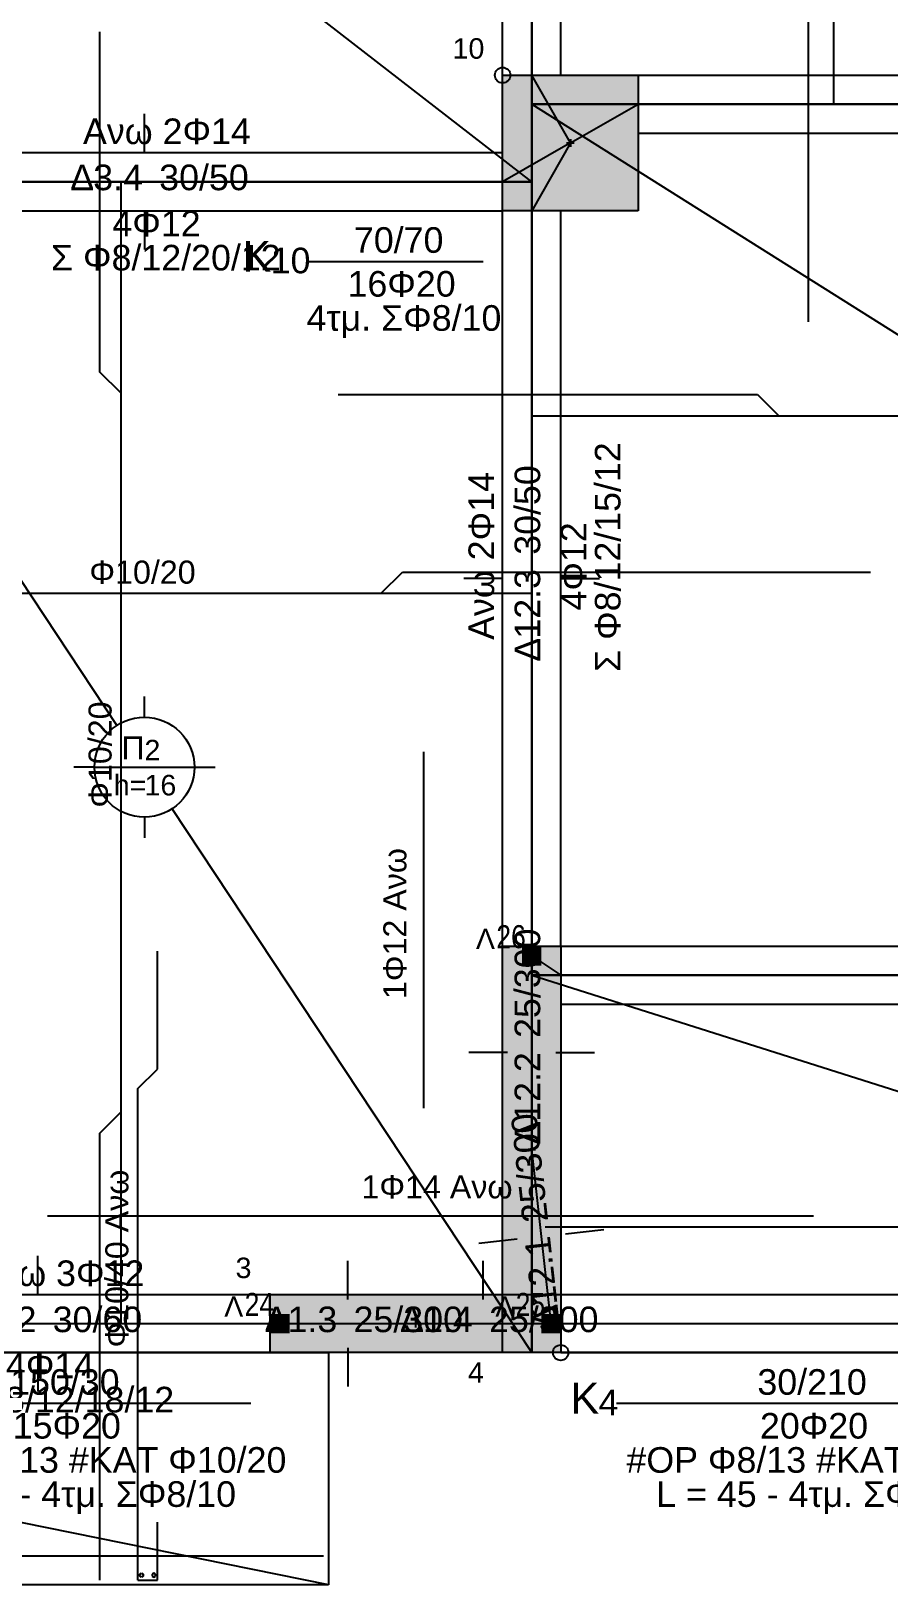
# Model space of a CAD drawing. Extents: x -2.6 to 18.4, y -20.9 to -3.3.
# Drawn here: x 5.96 to 10.4, y -20.9 to -12.87 of the extents above; entities that cross this region are included whole.
import ezdxf

# ---------------------------------------------------------------- set-up
doc = ezdxf.new("R2010")
doc.units = 0
for name, color, linetype in [('beam_name_beton_upperstruct', 3, 'CONTINUOUS'), ('beam_poly_beton_upperstruct', 4, 'CONTINUOUS'), ('beam_prefix_name_beton', 4, 'CONTINUOUS'), ('beam_static_upperstruct', 5, 'CONTINUOUS'), ('beambar_line', 6, 'CONTINUOUS'), ('beambar_name', 3, 'CONTINUOUS'), ('column_filling', 5, 'CONTINUOUS'), ('column_fixed_point', 1, 'CONTINUOUS'), ('column_name_beton', 3, 'CONTINUOUS'), ('column_poly', 1, 'CONTINUOUS'), ('column_prefix_name_beton', 4, 'CONTINUOUS'), ('freenode_name', 5, 'CONTINUOUS'), ('freenode_poly', 5, 'CONTINUOUS'), ('freenode_prefix_name', 3, 'CONTINUOUS'), ('slab_center', 4, 'CONTINUOUS'), ('slab_name', 3, 'CONTINUOUS'), ('slab_poly', 4, 'CONTINUOUS'), ('slab_prefix_name', 4, 'CONTINUOUS'), ('slabbar_line', 6, 'CONTINUOUS'), ('slabbar_name', 3, 'CONTINUOUS')]:
    doc.layers.add(name, color=color, linetype=linetype)
doc.styles.add('beam_name_beton_upperstruct', font='Arial.ttf')
doc.styles.add('beam_prefix_name_beton', font='Arial.ttf')
doc.styles.add('beambar_name', font='Arial.ttf')
doc.styles.add('column_name_beton', font='Arial.ttf')
doc.styles.add('column_prefix_name_beton', font='Arial.ttf')
doc.styles.add('freenode_name', font='Arial Narrow.ttf')
doc.styles.add('freenode_prefix_name', font='Arial.ttf')
doc.styles.add('slab_name', font='Arial.ttf')
doc.styles.add('slab_prefix_name', font='Arial.ttf')
doc.styles.add('slabbar_name', font='Arial.ttf')
pattern_1 = [(45, (0, 0), (-0.1683798, 0.1683798), []), (45, (0.16838, 0), (-0.1683798, 0.1683798), [0, 3.9950300833e-314])]

# ---------------------------------------------------------------- blocks, each defined once
blk = doc.blocks.new('SLAB2')
at = {"layer": 'slab_center'}
for p, q in [((1.6, -19.7), (4.297, -20.2485)), ((4.55, -20.0418), (4.55, -19.9349)), ((4.2918, -20.3), (4.8082, -20.3)), ((7.5, -20.9), (4.803, -20.3515))]:
    blk.add_line(p, q, dxfattribs=at)
blk.add_circle((4.55, -20.3), 0.2582, dxfattribs=at)
at = {"layer": 'slab_poly'}
for p, q in [((1.6, -20.9), (1.6, -19.7)), ((1.6, -19.7), (7.5, -19.7)), ((1.6, -20.9), (1.6, -19.7)), ((7.5, -19.7), (7.5, -20.9)), ((7.5, -19.7), (7.5, -20.9)), ((7.5, -20.9), (1.6, -20.9)), ((7.5, -20.9), (1.6, -20.9))]:
    blk.add_line(p, q, dxfattribs=at)
at = {"layer": 'slab_name', "char_height": 0.105833, "width": 0.423333, "attachment_point": 1, "style": 'slab_name'}
for s, insert in [('{\\f|b0|i0;11}', (4.55, -20.1589)), ('{\\f|b0|i0;h=}', (4.3912, -20.34)), ('{\\f|b0|i0;15}', (4.55, -20.34))]:
    blk.add_mtext(s, dxfattribs=dict(at, insert=insert))
at = {"layer": 'slab_prefix_name', "insert": (4.4309, -20.1412), "char_height": 0.119063, "width": 0.3175, "attachment_point": 1, "style": 'slab_prefix_name'}
blk.add_mtext('{\\f|b0|i0;Π}', dxfattribs=at)
blk = doc.blocks.new('SLAB6')
at = {"layer": 'slab_center'}
for p, q in [((8.55, -6.25), (11.9405, -9.5694)), ((12.125, -9.4918), (12.125, -9.3849)), ((11.8668, -9.75), (11.7599, -9.75)), ((11.8668, -9.75), (12.3832, -9.75)), ((12.3832, -9.75), (12.4901, -9.75)), ((15.7, -13.25), (12.3095, -9.9306)), ((12.125, -10.0082), (12.125, -10.1151))]:
    blk.add_line(p, q, dxfattribs=at)
blk.add_circle((12.125, -9.75), 0.2582, dxfattribs=at)
at = {"layer": 'slab_poly'}
for p, q in [((8.55, -6.25), (15.7, -6.25)), ((8.55, -13.25), (8.55, -6.25)), ((15.7, -6.25), (15.7, -13.25)), ((15.7, -13.25), (8.55, -13.25))]:
    blk.add_line(p, q, dxfattribs=at)
at = {"layer": 'slab_name', "char_height": 0.105833, "attachment_point": 1, "style": 'slab_name'}
for s, insert, width in [('{\\f|b0|i0;7}', (12.125, -9.6089), 0.211667), ('{\\f|b0|i0;h=}', (11.9663, -9.79), 0.423333), ('{\\f|b0|i0;18}', (12.125, -9.79), 0.423333)]:
    blk.add_mtext(s, dxfattribs=dict(at, insert=insert, width=width))
at = {"layer": 'slab_prefix_name', "insert": (12.0059, -9.5913), "char_height": 0.119062, "width": 0.3175, "attachment_point": 1, "style": 'slab_prefix_name'}
blk.add_mtext('{\\f|b0|i0;Π}', dxfattribs=at)
blk = doc.blocks.new('SLAB7')
at = {"layer": 'slab_center'}
for p, q in [((4.55, -10.55), (6.3459, -11.9418)), ((6.55, -11.8418), (6.55, -11.7349)), ((6.2918, -12.1), (6.1849, -12.1)), ((6.2918, -12.1), (6.8082, -12.1)), ((6.8082, -12.1), (6.9151, -12.1)), ((8.55, -13.65), (6.7541, -12.2582)), ((6.55, -12.3582), (6.55, -12.4651))]:
    blk.add_line(p, q, dxfattribs=at)
blk.add_circle((6.55, -12.1), 0.2582, dxfattribs=at)
at = {"layer": 'slab_poly'}
for p, q in [((4.55, -10.55), (8.55, -10.55)), ((4.55, -13.65), (4.55, -10.55)), ((8.55, -10.55), (8.55, -13.65)), ((8.55, -13.65), (4.55, -13.65))]:
    blk.add_line(p, q, dxfattribs=at)
at = {"layer": 'slab_name', "char_height": 0.105833, "attachment_point": 1, "style": 'slab_name'}
for s, insert, width in [('{\\f|b0|i0;6}', (6.55, -11.9589), 0.211667), ('{\\f|b0|i0;h=}', (6.3913, -12.14), 0.423333), ('{\\f|b0|i0;16}', (6.55, -12.14), 0.423333)]:
    blk.add_mtext(s, dxfattribs=dict(at, insert=insert, width=width))
at = {"layer": 'slab_prefix_name', "insert": (6.4309, -11.9413), "char_height": 0.119062, "width": 0.3175, "attachment_point": 1, "style": 'slab_prefix_name'}
blk.add_mtext('{\\f|b0|i0;Π}', dxfattribs=at)
blk = doc.blocks.new('SLAB9')
at = {"layer": 'slab_center'}
for p, q in [((8.55, -13.25), (11.9065, -15.3625)), ((12.125, -15.2418), (12.125, -15.1349)), ((11.8668, -15.5), (11.7599, -15.5)), ((11.8668, -15.5), (12.3832, -15.5)), ((12.3832, -15.5), (12.4901, -15.5)), ((15.7, -17.75), (12.3435, -15.6375)), ((12.125, -15.7582), (12.125, -15.8651))]:
    blk.add_line(p, q, dxfattribs=at)
blk.add_circle((12.125, -15.5), 0.2582, dxfattribs=at)
at = {"layer": 'slab_poly'}
for p, q in [((8.55, -13.25), (15.7, -13.25)), ((8.55, -17.75), (8.55, -13.25)), ((15.7, -13.25), (15.7, -17.75)), ((15.7, -17.75), (8.55, -17.75))]:
    blk.add_line(p, q, dxfattribs=at)
at = {"layer": 'slab_name', "char_height": 0.105833, "attachment_point": 1, "style": 'slab_name'}
for s, insert, width in [('{\\f|b0|i0;4}', (12.125, -15.3589), 0.211667), ('{\\f|b0|i0;h=}', (11.9663, -15.54), 0.423333), ('{\\f|b0|i0;16}', (12.125, -15.54), 0.423333)]:
    blk.add_mtext(s, dxfattribs=dict(at, insert=insert, width=width))
at = {"layer": 'slab_prefix_name', "insert": (12.0059, -15.3413), "char_height": 0.119062, "width": 0.3175, "attachment_point": 1, "style": 'slab_prefix_name'}
blk.add_mtext('{\\f|b0|i0;Π}', dxfattribs=at)
blk = doc.blocks.new('SLAB10')
at = {"layer": 'slab_center'}
for p, q in [((8.55, -17.75), (11.3789, -18.647)), ((11.625, -18.4668), (11.625, -18.3599)), ((11.3668, -18.725), (11.2599, -18.725)), ((11.3668, -18.725), (11.8832, -18.725)), ((11.8832, -18.725), (11.9901, -18.725)), ((14.7, -19.7), (11.8711, -18.803)), ((11.625, -18.9832), (11.625, -19.0901))]:
    blk.add_line(p, q, dxfattribs=at)
blk.add_circle((11.625, -18.725), 0.2582, dxfattribs=at)
at = {"layer": 'slab_poly'}
for p, q in [((8.55, -17.75), (14.7, -17.75)), ((8.55, -19.7), (8.55, -17.75)), ((14.7, -17.75), (14.7, -19.7)), ((14.7, -19.7), (8.55, -19.7))]:
    blk.add_line(p, q, dxfattribs=at)
at = {"layer": 'slab_name', "char_height": 0.105833, "attachment_point": 1, "style": 'slab_name'}
for s, insert, width in [('{\\f|b0|i0;3}', (11.625, -18.5839), 0.211667), ('{\\f|b0|i0;h=}', (11.4663, -18.765), 0.423333), ('{\\f|b0|i0;15}', (11.625, -18.765), 0.423333)]:
    blk.add_mtext(s, dxfattribs=dict(at, insert=insert, width=width))
at = {"layer": 'slab_prefix_name', "insert": (11.5059, -18.5663), "char_height": 0.119063, "width": 0.3175, "attachment_point": 1, "style": 'slab_prefix_name'}
blk.add_mtext('{\\f|b0|i0;Π}', dxfattribs=at)
blk = doc.blocks.new('SLAB11')
at = {"layer": 'slab_center'}
for p, q in [((4.55, -13.65), (6.4076, -16.4596)), ((6.55, -16.4168), (6.55, -16.3099)), ((6.2918, -16.675), (6.1849, -16.675)), ((6.2918, -16.675), (6.8082, -16.675)), ((6.8082, -16.675), (6.9151, -16.675)), ((6.55, -16.9332), (6.55, -17.0401)), ((8.55, -19.7), (6.6924, -16.8904))]:
    blk.add_line(p, q, dxfattribs=at)
blk.add_circle((6.55, -16.675), 0.2582, dxfattribs=at)
at = {"layer": 'slab_poly'}
for p, q in [((4.55, -13.65), (8.55, -13.65)), ((4.55, -19.7), (4.55, -13.65)), ((8.55, -13.65), (8.55, -19.7)), ((8.55, -19.7), (4.55, -19.7))]:
    blk.add_line(p, q, dxfattribs=at)
at = {"layer": 'slab_name', "char_height": 0.105833, "attachment_point": 1, "style": 'slab_name'}
for s, insert, width in [('{\\f|b0|i0;2}', (6.55, -16.5339), 0.211667), ('{\\f|b0|i0;h=}', (6.3913, -16.715), 0.423333), ('{\\f|b0|i0;16}', (6.55, -16.715), 0.423333)]:
    blk.add_mtext(s, dxfattribs=dict(at, insert=insert, width=width))
at = {"layer": 'slab_prefix_name', "insert": (6.4309, -16.5162), "char_height": 0.119063, "width": 0.3175, "attachment_point": 1, "style": 'slab_prefix_name'}
blk.add_mtext('{\\f|b0|i0;Π}', dxfattribs=at)
blk = doc.blocks.new('COLUMN12')
at = {"layer": 'column_filling'}
h = blk.add_hatch(dxfattribs=at)
h.set_pattern_fill('SACNCR', color=256, scale=0.1, style=0)
h.set_pattern_definition(pattern_1)
h.paths.add_polyline_path([(8.4, -13.1), (9.1, -13.1), (9.1, -13.8), (8.4, -13.8)])
at = {"layer": 'column_fixed_point'}
blk.add_circle((8.4, -13.1), 0.04, dxfattribs=at)
at = {"layer": 'column_poly'}
for p, q in [((8.4, -13.1), (9.1, -13.1)), ((8.4, -13.8), (8.4, -13.1)), ((9.1, -13.1), (9.1, -13.8)), ((8.73, -13.45), (8.77, -13.45)), ((8.75, -13.43), (8.75, -13.47)), ((9.1, -13.8), (8.4, -13.8))]:
    blk.add_line(p, q, dxfattribs=at)
at = {"layer": 'column_name_beton', "insert": (8.1413, -12.9089), "char_height": 0.105833, "width": 0.423333, "attachment_point": 1, "style": 'column_name_beton'}
blk.add_mtext('{\\f|b0|i0;10}', dxfattribs=at)
blk = doc.blocks.new('COLUMN_TEXT12')
at = {"layer": 'column_name_beton'}
blk.add_line((7.3872, -14.0617), (8.3, -14.0617), dxfattribs=at)
at = {"layer": 'column_name_beton', "char_height": 0.132292, "attachment_point": 1, "style": 'column_name_beton'}
for s, insert, width in [('{\\f|b0|i0;70/70}', (7.6319, -13.8853), 1.12889), ('{\\f|b0|i0;10}', (7.202, -13.9911), 0.493889), ('{\\f|b0|i0;16Φ20}', (7.5989, -14.1117), 1.30528), ('{\\f|b0|i0;4τμ. ΣΦ8/10}', (7.3872, -14.2881), 2.43417)]:
    blk.add_mtext(s, dxfattribs=dict(at, insert=insert, width=width))
at = {"layer": 'column_prefix_name_beton', "insert": (7.0565, -13.9558), "char_height": 0.15875, "width": 0.388056, "attachment_point": 1, "style": 'column_prefix_name_beton'}
blk.add_mtext('{\\f|b0|i0;K}', dxfattribs=at)
blk = doc.blocks.new('COLUMN18')
at = {"layer": 'column_filling'}
h = blk.add_hatch(dxfattribs=at)
h.set_pattern_fill('SACNCR', color=256, scale=0.1, style=0)
h.set_pattern_definition(pattern_1)
h.paths.add_polyline_path([(8.4, -17.6), (8.7, -17.6), (8.7, -19.7), (8.4, -19.7)])
at = {"layer": 'column_fixed_point'}
blk.add_circle((8.7, -19.7), 0.04, dxfattribs=at)
at = {"layer": 'column_poly'}
for p, q in [((8.4, -17.6), (8.7, -17.6)), ((8.4, -19.7), (8.4, -17.6)), ((8.7, -17.6), (8.7, -19.7)), ((8.53, -18.65), (8.57, -18.65)), ((8.55, -18.63), (8.55, -18.67)), ((8.7, -19.7), (8.4, -19.7))]:
    blk.add_line(p, q, dxfattribs=at)
at = {"layer": 'column_name_beton', "insert": (8.220625, -19.75), "char_height": 0.105833, "width": 0.211667, "attachment_point": 1, "style": 'column_name_beton'}
blk.add_mtext('{\\f|b0|i0;4}', dxfattribs=at)
blk = doc.blocks.new('COLUMN_TEXT18')
at = {"layer": 'column_name_beton'}
blk.add_line((8.9881, -19.9617), (10.9593, -19.9617), dxfattribs=at)
at = {"layer": 'column_name_beton', "char_height": 0.132292, "attachment_point": 1, "style": 'column_name_beton'}
for s, insert, width in [('{\\f|b0|i0;30/210}', (9.7157, -19.7853), 1.37583), ('{\\f|b0|i0;4}', (8.8955, -19.8911), 0.246944), ('{\\f|b0|i0;20Φ20}', (9.729, -20.0117), 1.30528), ('{\\f|b0|i0; #ΟΡ Φ8/13 #ΚΑΤ Φ10/20}', (8.9881, -20.1881), 5.25639), ('{\\f|b0|i0;L = 45 - 4τμ. ΣΦ8/10}', (9.1932, -20.3644), 4.16278)]:
    blk.add_mtext(s, dxfattribs=dict(at, insert=insert, width=width))
at = {"layer": 'column_prefix_name_beton', "insert": (8.75, -19.8558), "char_height": 0.15875, "width": 0.388056, "attachment_point": 1, "style": 'column_prefix_name_beton'}
blk.add_mtext('{\\f|b0|i0;K}', dxfattribs=at)
blk = doc.blocks.new('COLUMN19')
at = {"layer": 'column_filling'}
h = blk.add_hatch(dxfattribs=at)
h.set_pattern_fill('SACNCR', color=256, scale=0.1, style=0)
h.set_pattern_definition(pattern_1)
h.paths.add_polyline_path([(7.2, -19.4), (8.7, -19.4), (8.7, -19.7), (7.2, -19.7)])
at = {"layer": 'column_fixed_point'}
blk.add_circle((8.7, -19.7), 0.04, dxfattribs=at)
at = {"layer": 'column_poly'}
for p, q in [((7.2, -19.4), (8.7, -19.4)), ((7.2, -19.7), (7.2, -19.4)), ((8.7, -19.4), (8.7, -19.7)), ((7.93, -19.55), (7.97, -19.55)), ((7.95, -19.53), (7.95, -19.57)), ((8.7, -19.7), (7.2, -19.7))]:
    blk.add_line(p, q, dxfattribs=at)
at = {"layer": 'column_name_beton', "insert": (7.0206, -19.2089), "char_height": 0.105833, "width": 0.211667, "attachment_point": 1, "style": 'column_name_beton'}
blk.add_mtext('{\\f|b0|i0;3}', dxfattribs=at)
blk = doc.blocks.new('COLUMN_TEXT19')
at = {"layer": 'column_name_beton'}
blk.add_line((5.1289, -19.9617), (7.1, -19.9617), dxfattribs=at)
at = {"layer": 'column_name_beton', "char_height": 0.132292, "attachment_point": 1, "style": 'column_name_beton'}
for s, insert, width in [('{\\f|b0|i0;150/30}', (5.8565, -19.7853), 1.37583), ('{\\f|b0|i0;3}', (5.0362, -19.8911), 0.246944), ('{\\f|b0|i0;15Φ20}', (5.8697, -20.0117), 1.30528), ('{\\f|b0|i0; #ΟΡ Φ8/13 #ΚΑΤ Φ10/20}', (5.1289, -20.1881), 5.25639), ('{\\f|b0|i0;L = 45 - 4τμ. ΣΦ8/10}', (5.3339, -20.3644), 4.16278)]:
    blk.add_mtext(s, dxfattribs=dict(at, insert=insert, width=width))
at = {"layer": 'column_prefix_name_beton', "insert": (4.8907, -19.8558), "char_height": 0.15875, "width": 0.388056, "attachment_point": 1, "style": 'column_prefix_name_beton'}
blk.add_mtext('{\\f|b0|i0;K}', dxfattribs=at)
blk = doc.blocks.new('BEAM16')
at = {"layer": 'beam_poly_beton_upperstruct'}
for p, q in [((8.4, -13.1), (8.4, -10.7)), ((8.7, -13.1), (8.7, -10.7)), ((8.4, -11.9), (8.2, -11.9)), ((8.7, -11.9), (8.9, -11.9))]:
    blk.add_line(p, q, dxfattribs=at)
at = {"layer": 'beam_static_upperstruct'}
for p, q in [((8.55, -10.4), (8.55, -10.7)), ((8.55, -13.1), (8.55, -10.7)), ((8.75, -13.45), (8.55, -13.1))]:
    blk.add_line(p, q, dxfattribs=at)
blk = doc.blocks.new('BEAM17')
at = {"layer": 'beam_poly_beton_upperstruct'}
for p, q in [((8.4, -17.6), (8.4, -13.8)), ((8.7, -17.6), (8.7, -13.8)), ((8.4, -15.7), (8.2, -15.7)), ((8.7, -15.7), (8.9, -15.7))]:
    blk.add_line(p, q, dxfattribs=at)
at = {"layer": 'beam_static_upperstruct'}
for p, q in [((8.75, -13.45), (8.55, -13.8)), ((8.55, -17.6), (8.55, -13.8)), ((8.55, -17.65), (8.55, -17.6))]:
    blk.add_line(p, q, dxfattribs=at)
blk = doc.blocks.new('BEAM_TEXT17')
at = {"layer": 'beam_name_beton_upperstruct', "char_height": 0.132292, "attachment_point": 1, "rotation": 90, "style": 'beam_name_beton_upperstruct'}
for s, insert, width in [('{\\f|b0|i0;Σ Φ8/12/15/12}', (8.8764, -16.1829), 2.89278), ('{\\f|b0|i0;Ανω 2Φ14}', (8.2236, -16.0175), 2.01083), ('{\\f|b0|i0;  30/50}', (8.4618, -15.6802), 1.41111), ('{\\f|b0|i0;4Φ12 }', (8.7, -15.8654), 1.19944), ('{\\f|b0|i0;12.3}', (8.4618, -16.0109), 0.881944)]:
    blk.add_mtext(s, dxfattribs=dict(at, insert=insert, width=width))
at = {"layer": 'beam_prefix_name_beton', "insert": (8.4618, -16.1299), "char_height": 0.132292, "width": 0.3175, "attachment_point": 1, "rotation": 90, "style": 'beam_prefix_name_beton'}
blk.add_mtext('{\\f|b0|i0;Δ}', dxfattribs=at)
blk = doc.blocks.new('BEAM18')
at = {"layer": 'beam_poly_beton_upperstruct'}
for p, q in [((8.425, -18.15), (8.225, -18.15)), ((8.675, -18.15), (8.875, -18.15))]:
    blk.add_line(p, q, dxfattribs=at)
at = {"layer": 'beam_static_upperstruct'}
blk.add_line((8.55, -18.65), (8.55, -17.65), dxfattribs=at)
blk = doc.blocks.new('BEAM_TEXT18')
at = {"layer": 'beam_name_beton_upperstruct', "char_height": 0.132292, "attachment_point": 1, "rotation": 90, "style": 'beam_name_beton_upperstruct'}
for s, insert, width in [('{\\f|b0|i0;  25/300}', (8.4618, -18.1765), 1.65806), ('{\\f|b0|i0;12.2}', (8.4618, -18.5072), 0.881944)]:
    blk.add_mtext(s, dxfattribs=dict(at, insert=insert, width=width))
at = {"layer": 'beam_prefix_name_beton', "insert": (8.4618, -18.6262), "char_height": 0.132292, "width": 0.3175, "attachment_point": 1, "rotation": 90, "style": 'beam_prefix_name_beton'}
blk.add_mtext('{\\f|b0|i0;Δ}', dxfattribs=at)
blk = doc.blocks.new('BEAM19')
at = {"layer": 'beam_poly_beton_upperstruct'}
for p, q in [((8.7242, -19.0862), (8.923, -19.0641)), ((8.4758, -19.1138), (8.277, -19.1359))]:
    blk.add_line(p, q, dxfattribs=at)
at = {"layer": 'beam_static_upperstruct'}
blk.add_line((8.65, -19.55), (8.55, -18.65), dxfattribs=at)
blk = doc.blocks.new('BEAM_TEXT19')
at = {"layer": 'beam_name_beton_upperstruct', "char_height": 0.132292, "attachment_point": 1, "rotation": 96.34, "style": 'beam_name_beton_upperstruct'}
for s, insert, width in [('{\\f|b0|i0;  25/300}', (8.5153, -19.136), 1.65806), ('{\\f|b0|i0;12.1}', (8.5518, -19.4647), 0.881944)]:
    blk.add_mtext(s, dxfattribs=dict(at, insert=insert, width=width))
at = {"layer": 'beam_prefix_name_beton', "insert": (8.5649, -19.5831), "char_height": 0.132292, "width": 0.3175, "attachment_point": 1, "rotation": 96.34, "style": 'beam_prefix_name_beton'}
blk.add_mtext('{\\f|b0|i0;Δ}', dxfattribs=at)
blk = doc.blocks.new('BEAM44')
at = {"layer": 'beam_poly_beton_upperstruct'}
for p, q in [((12.15, -13.1), (12.15, -12.9)), ((9.1, -13.1), (15.2, -13.1)), ((9.1, -13.4), (15.2, -13.4)), ((12.15, -13.4), (12.15, -13.6))]:
    blk.add_line(p, q, dxfattribs=at)
at = {"layer": 'beam_static_upperstruct'}
for p, q in [((15.525, -13.025), (15.2, -13.25)), ((8.75, -13.45), (9.1, -13.25)), ((9.1, -13.25), (15.2, -13.25))]:
    blk.add_line(p, q, dxfattribs=at)
blk = doc.blocks.new('BEAM45')
at = {"layer": 'beam_poly_beton_upperstruct'}
for p, q in [((6.55, -13.5), (6.55, -13.3)), ((4.7, -13.5), (8.4, -13.5)), ((4.7, -13.8), (8.4, -13.8)), ((6.55, -13.8), (6.55, -14))]:
    blk.add_line(p, q, dxfattribs=at)
at = {"layer": 'beam_static_upperstruct'}
for p, q in [((8.75, -13.45), (8.4, -13.65)), ((4.55, -13.8), (4.7, -13.65)), ((4.7, -13.65), (8.4, -13.65))]:
    blk.add_line(p, q, dxfattribs=at)
blk = doc.blocks.new('BEAM_TEXT45')
at = {"layer": 'beam_name_beton_upperstruct', "char_height": 0.132292, "attachment_point": 1, "style": 'beam_name_beton_upperstruct'}
for s, insert, width in [('{\\f|b0|i0;Ανω 2Φ14}', (6.2325, -13.3236), 2.01083), ('{\\f|b0|i0;3.4}', (6.2854, -13.5618), 0.635), ('{\\f|b0|i0;  30/50}', (6.5235, -13.5618), 1.41111), ('{\\f|b0|i0;4Φ12 }', (6.3846, -13.8), 1.19944), ('{\\f|b0|i0;Σ Φ8/12/20/12}', (6.0671, -13.9764), 2.89278)]:
    blk.add_mtext(s, dxfattribs=dict(at, insert=insert, width=width))
at = {"layer": 'beam_prefix_name_beton', "insert": (6.1664, -13.5618), "char_height": 0.132292, "width": 0.3175, "attachment_point": 1, "style": 'beam_prefix_name_beton'}
blk.add_mtext('{\\f|b0|i0;Δ}', dxfattribs=at)
blk = doc.blocks.new('BEAM51')
at = {"layer": 'beam_poly_beton_upperstruct'}
for p, q in [((11.45, -17.6), (11.45, -17.4)), ((8.7, -17.6), (14.2, -17.6)), ((8.7, -17.9), (14.2, -17.9)), ((11.45, -17.9), (11.45, -18.1))]:
    blk.add_line(p, q, dxfattribs=at)
at = {"layer": 'beam_static_upperstruct'}
for p, q in [((8.55, -17.65), (8.7, -17.75)), ((8.7, -17.75), (14.2, -17.75)), ((14.25, -17.75), (14.2, -17.75))]:
    blk.add_line(p, q, dxfattribs=at)
blk = doc.blocks.new('BEAM52')
at = {"layer": 'beam_poly_beton_upperstruct'}
for p, q in [((10.95, -19.4), (10.95, -19.2)), ((8.7, -19.4), (13.2, -19.4)), ((8.7, -19.7), (13.2, -19.7))]:
    blk.add_line(p, q, dxfattribs=at)
at = {"layer": 'beam_static_upperstruct'}
for p, q in [((8.65, -19.55), (8.7, -19.55)), ((8.7, -19.55), (13.2, -19.55)), ((13.25, -19.55), (13.2, -19.55))]:
    blk.add_line(p, q, dxfattribs=at)
blk = doc.blocks.new('BEAM53')
at = {"layer": 'beam_poly_beton_upperstruct'}
blk.add_line((8.3, -19.425), (8.3, -19.225), dxfattribs=at)
at = {"layer": 'beam_static_upperstruct'}
blk.add_line((7.95, -19.55), (8.65, -19.55), dxfattribs=at)
blk = doc.blocks.new('BEAM_TEXT53')
at = {"layer": 'beam_name_beton_upperstruct', "char_height": 0.132292, "attachment_point": 1, "style": 'beam_name_beton_upperstruct'}
for s, insert, width in [('{\\f|b0|i0;1.4}', (7.9891, -19.4618), 0.635), ('{\\f|b0|i0;  25/300}', (8.2272, -19.4618), 1.65806)]:
    blk.add_mtext(s, dxfattribs=dict(at, insert=insert, width=width))
at = {"layer": 'beam_prefix_name_beton', "insert": (7.8701, -19.4618), "char_height": 0.132292, "width": 0.3175, "attachment_point": 1, "style": 'beam_prefix_name_beton'}
blk.add_mtext('{\\f|b0|i0;Δ}', dxfattribs=at)
blk = doc.blocks.new('BEAM54')
at = {"layer": 'beam_poly_beton_upperstruct'}
for p, q in [((7.6, -19.425), (7.6, -19.225)), ((7.6, -19.675), (7.6, -19.875))]:
    blk.add_line(p, q, dxfattribs=at)
at = {"layer": 'beam_static_upperstruct'}
blk.add_line((7.25, -19.55), (7.95, -19.55), dxfattribs=at)
blk = doc.blocks.new('BEAM_TEXT54')
at = {"layer": 'beam_name_beton_upperstruct', "char_height": 0.132292, "attachment_point": 1, "style": 'beam_name_beton_upperstruct'}
for s, insert, width in [('{\\f|b0|i0;1.3}', (7.2891, -19.4618), 0.635), ('{\\f|b0|i0;  25/300}', (7.5272, -19.4618), 1.65806)]:
    blk.add_mtext(s, dxfattribs=dict(at, insert=insert, width=width))
at = {"layer": 'beam_prefix_name_beton', "insert": (7.1701, -19.4618), "char_height": 0.132292, "width": 0.3175, "attachment_point": 1, "style": 'beam_prefix_name_beton'}
blk.add_mtext('{\\f|b0|i0;Δ}', dxfattribs=at)
blk = doc.blocks.new('BEAM55')
at = {"layer": 'beam_poly_beton_upperstruct'}
for p, q in [((6, -19.4), (6, -19.2)), ((4.8, -19.4), (7.2, -19.4)), ((4.8, -19.7), (7.2, -19.7)), ((6, -19.7), (6, -19.9))]:
    blk.add_line(p, q, dxfattribs=at)
at = {"layer": 'beam_static_upperstruct'}
for p, q in [((4.55, -19.55), (4.8, -19.55)), ((4.8, -19.55), (7.2, -19.55)), ((7.25, -19.55), (7.2, -19.55))]:
    blk.add_line(p, q, dxfattribs=at)
blk = doc.blocks.new('BEAM_TEXT55')
at = {"layer": 'beam_name_beton_upperstruct', "char_height": 0.132292, "attachment_point": 1, "style": 'beam_name_beton_upperstruct'}
for s, insert, width in [('{\\f|b0|i0;Ανω 3Φ12}', (5.6825, -19.2236), 2.01083), ('{\\f|b0|i0;1.2}', (5.7354, -19.4618), 0.635), ('{\\f|b0|i0;  30/60}', (5.9735, -19.4618), 1.41111), ('{\\f|b0|i0;4Φ14 }', (5.8346, -19.7), 1.19944), ('{\\f|b0|i0;Σ Φ8/12/18/12}', (5.5171, -19.8764), 2.89278)]:
    blk.add_mtext(s, dxfattribs=dict(at, insert=insert, width=width))
at = {"layer": 'beam_prefix_name_beton', "insert": (5.6164, -19.4618), "char_height": 0.132292, "width": 0.3175, "attachment_point": 1, "style": 'beam_prefix_name_beton'}
blk.add_mtext('{\\f|b0|i0;Δ}', dxfattribs=at)
blk = doc.blocks.new('FREENODE22')
at = {"layer": 'freenode_poly'}
blk.add_hatch(color=256, dxfattribs=at).paths.add_polyline_path([(8.5, -17.6), (8.6, -17.6), (8.6, -17.7), (8.5, -17.7)])
for p, q in [((8.53, -17.65), (8.57, -17.65)), ((8.55, -17.63), (8.55, -17.67))]:
    blk.add_line(p, q, dxfattribs=at)
at = {"layer": 'freenode_name', "insert": (8.3677, -17.4913), "char_height": 0.119063, "width": 0.352778, "attachment_point": 1, "style": 'freenode_name'}
blk.add_mtext('{\\f|b0|i1;26}', dxfattribs=at)
at = {"layer": 'freenode_prefix_name', "insert": (8.2619, -17.5089), "char_height": 0.105833, "width": 0.282222, "attachment_point": 1, "style": 'freenode_prefix_name'}
blk.add_mtext('{\\f|b0|i0;Λ}', dxfattribs=at)
blk = doc.blocks.new('FREENODE23')
at = {"layer": 'freenode_poly'}
blk.add_hatch(color=256, dxfattribs=at).paths.add_polyline_path([(8.6, -19.5), (8.7, -19.5), (8.7, -19.6), (8.6, -19.6)])
for p, q in [((8.63, -19.55), (8.67, -19.55)), ((8.65, -19.53), (8.65, -19.57))]:
    blk.add_line(p, q, dxfattribs=at)
at = {"layer": 'freenode_name', "insert": (8.4677, -19.3912), "char_height": 0.119063, "width": 0.352778, "attachment_point": 1, "style": 'freenode_name'}
blk.add_mtext('{\\f|b0|i1;25}', dxfattribs=at)
at = {"layer": 'freenode_prefix_name', "insert": (8.3619, -19.4089), "char_height": 0.105833, "width": 0.282222, "attachment_point": 1, "style": 'freenode_prefix_name'}
blk.add_mtext('{\\f|b0|i0;Λ}', dxfattribs=at)
blk = doc.blocks.new('FREENODE24')
at = {"layer": 'freenode_poly'}
blk.add_hatch(color=256, dxfattribs=at).paths.add_polyline_path([(7.2, -19.5), (7.3, -19.5), (7.3, -19.6), (7.2, -19.6)])
for p, q in [((7.23, -19.55), (7.27, -19.55)), ((7.25, -19.53), (7.25, -19.57))]:
    blk.add_line(p, q, dxfattribs=at)
at = {"layer": 'freenode_name', "insert": (7.0677, -19.3912), "char_height": 0.119063, "width": 0.352778, "attachment_point": 1, "style": 'freenode_name'}
blk.add_mtext('{\\f|b0|i1;24}', dxfattribs=at)
at = {"layer": 'freenode_prefix_name', "insert": (6.9619, -19.4089), "char_height": 0.105833, "width": 0.282222, "attachment_point": 1, "style": 'freenode_prefix_name'}
blk.add_mtext('{\\f|b0|i0;Λ}', dxfattribs=at)
blk = doc.blocks.new('SLABBAR7')
at = {"layer": 'slabbar_line'}
for p, q in [((6.6167, -18.235), (6.6167, -17.625)), ((6.5167, -18.335), (6.6167, -18.235)), ((6.5167, -19.55), (6.5167, -18.335)), ((6.5167, -20.855), (6.5167, -19.55)), ((6.6167, -20.855), (6.6167, -20.575)), ((6.5167, -20.875), (6.5167, -20.855)), ((6.5267, -20.845), (6.5353, -20.84)), ((6.5267, -20.855), (6.5267, -20.845)), ((6.5353, -20.86), (6.5267, -20.855)), ((6.5353, -20.84), (6.544, -20.845)), ((6.544, -20.855), (6.5353, -20.86)), ((6.544, -20.845), (6.544, -20.855)), ((6.598, -20.84), (6.5893, -20.845)), ((6.5893, -20.845), (6.5893, -20.855)), ((6.5893, -20.855), (6.598, -20.86)), ((6.6067, -20.845), (6.598, -20.84)), ((6.598, -20.86), (6.6067, -20.855)), ((6.6067, -20.855), (6.6067, -20.845)), ((6.6167, -20.875), (6.6167, -20.855)), ((6.5167, -20.875), (6.6167, -20.875))]:
    blk.add_line(p, q, dxfattribs=at)
at = {"layer": 'slabbar_name', "insert": (6.3479, -19.6733), "char_height": 0.119063, "width": 2.25778, "attachment_point": 1, "rotation": 90, "style": 'slabbar_name'}
blk.add_mtext('{\\f|b0|i0;Φ10/40 Ανω}', dxfattribs=at)
blk = doc.blocks.new('SLABBAR9')
at = {"layer": 'slabbar_line'}
blk.add_line((1.625, -20.75), (7.475, -20.75), dxfattribs=at)
at = {"layer": 'slabbar_name', "insert": (4.173, -20.5813), "char_height": 0.119063, "width": 2.01083, "attachment_point": 1, "style": 'slabbar_name'}
blk.add_mtext('{\\f|b0|i0;Φ8/25 Ανω}', dxfattribs=at)
blk = doc.blocks.new('SLABBAR17')
at = {"layer": 'slabbar_line'}
for p, q in [((10.11, -13.25), (10.11, -11.9531)), ((9.98, -13.25), (9.98, -12.0831)), ((9.98, -14.375), (9.98, -13.25))]:
    blk.add_line(p, q, dxfattribs=at)
blk = doc.blocks.new('SLABBAR24')
at = {"layer": 'slabbar_line'}
for p, q in [((7.55, -14.75), (8.55, -14.75)), ((8.55, -14.75), (9.7169, -14.75)), ((9.7169, -14.75), (9.8269, -14.86)), ((14.2731, -14.86), (14.3831, -14.75)), ((14.3831, -14.75), (15.55, -14.75)), ((15.55, -14.75), (15.55, -14.75)), ((8.55, -14.86), (9.8269, -14.86)), ((9.8269, -14.86), (14.2731, -14.86)), ((14.2731, -14.86), (15.55, -14.86))]:
    blk.add_line(p, q, dxfattribs=at)
at = {"layer": 'slabbar_name', "insert": (11.7656, -14.6913), "char_height": 0.119062, "width": 1.51694, "attachment_point": 1, "style": 'slabbar_name'}
blk.add_mtext('{\\f|b0|i0;Φ10/20 }', dxfattribs=at)
blk = doc.blocks.new('SLABBAR27')
at = {"layer": 'slabbar_line'}
blk.add_line((8.6194, -19.05), (14.525, -19.05), dxfattribs=at)
at = {"layer": 'slabbar_name', "insert": (11.1423, -19.06), "char_height": 0.119063, "width": 2.29306, "attachment_point": 1, "style": 'slabbar_name'}
blk.add_mtext('{\\f|b0|i0;Φ8/25 Κάτω}', dxfattribs=at)
blk = doc.blocks.new('SLABBAR28')
at = {"layer": 'slabbar_line'}
for p, q in [((6.32, -13.65), (6.32, -12.875)), ((6.32, -14.6335), (6.32, -13.65)), ((6.43, -14.7435), (6.43, -13.65)), ((6.43, -14.7435), (6.32, -14.6335)), ((6.43, -18.4565), (6.43, -14.7435)), ((6.32, -18.5665), (6.43, -18.4565)), ((6.43, -19.55), (6.43, -18.4565)), ((6.32, -19.55), (6.32, -18.5665)), ((6.32, -20.875), (6.32, -19.55))]:
    blk.add_line(p, q, dxfattribs=at)
at = {"layer": 'slabbar_name', "insert": (6.2612, -16.8844), "char_height": 0.119063, "width": 1.51694, "attachment_point": 1, "rotation": 90, "style": 'slabbar_name'}
blk.add_mtext('{\\f|b0|i0;Φ10/20 }', dxfattribs=at)
blk = doc.blocks.new('SLABBAR29')
at = {"layer": 'slabbar_line'}
for p, q in [((3.475, -15.6667), (4.55, -15.6667)), ((4.55, -15.6667), (5.2168, -15.6667)), ((5.2168, -15.6667), (5.3268, -15.7767)), ((7.7732, -15.7767), (7.8832, -15.6667)), ((7.8832, -15.6667), (8.55, -15.6667)), ((8.55, -15.6667), (10.3, -15.6667)), ((4.55, -15.7767), (5.3268, -15.7767)), ((5.3268, -15.7767), (7.7732, -15.7767)), ((7.7732, -15.7767), (8.55, -15.7767))]:
    blk.add_line(p, q, dxfattribs=at)
at = {"layer": 'slabbar_name', "insert": (6.2656, -15.6079), "char_height": 0.119062, "width": 1.51694, "attachment_point": 1, "style": 'slabbar_name'}
blk.add_mtext('{\\f|b0|i0;Φ10/20 }', dxfattribs=at)
blk = doc.blocks.new('BEAMBAR13')
at = {"layer": 'beambar_line'}
for q in [(7.9925, -16.595), (7.9925, -18.4369)]:
    blk.add_line((7.9925, -18.4369), q, dxfattribs=at)
at = {"layer": 'beambar_name', "insert": (7.7838, -17.8732), "char_height": 0.119063, "width": 1.905, "attachment_point": 1, "rotation": 90, "style": 'beambar_name'}
blk.add_mtext('{\\f|b0|i0;1Φ12 Ανω}', dxfattribs=at)
blk = doc.blocks.new('BEAMBAR64')
at = {"layer": 'beambar_line'}
for p in [(6.05, -18.9925), (10.0061, -18.9925)]:
    blk.add_line(p, (10.0061, -18.9925), dxfattribs=at)
at = {"layer": 'beambar_name', "insert": (7.6709, -18.7838), "char_height": 0.119063, "width": 1.905, "attachment_point": 1, "style": 'beambar_name'}
blk.add_mtext('{\\f|b0|i0;1Φ14 Ανω}', dxfattribs=at)

msp = doc.modelspace()

# ---------------------------------------------------------------- block references
at = {"layer": 'beam'}
for name in ['BEAM16', 'BEAM44', 'BEAM45', 'BEAM17', 'BEAM51', 'BEAM18', 'BEAM19', 'BEAM55', 'BEAM54', 'BEAM53', 'BEAM52']:
    msp.add_blockref(name, (0, 0), dxfattribs=at)
at = {"layer": 'beam_name_beton_upperstruct'}
for name in ['BEAM_TEXT45', 'BEAM_TEXT17', 'BEAM_TEXT18', 'BEAM_TEXT19', 'BEAM_TEXT55', 'BEAM_TEXT54', 'BEAM_TEXT53']:
    msp.add_blockref(name, (0, 0), dxfattribs=at)
at = {"layer": 'beambar'}
for name in ['BEAMBAR13', 'BEAMBAR64']:
    msp.add_blockref(name, (0, 0), dxfattribs=at)
at = {"layer": 'column'}
for name in ['COLUMN12', 'COLUMN18', 'COLUMN19']:
    msp.add_blockref(name, (0, 0), dxfattribs=at)
at = {"layer": 'column_name_beton'}
for name in ['COLUMN_TEXT12', 'COLUMN_TEXT19', 'COLUMN_TEXT18']:
    msp.add_blockref(name, (0, 0), dxfattribs=at)
at = {"layer": 'freenode'}
for name in ['FREENODE22', 'FREENODE24', 'FREENODE23']:
    msp.add_blockref(name, (0, 0), dxfattribs=at)
at = {"layer": 'slab'}
for name in ['SLAB6', 'SLAB7', 'SLAB9', 'SLAB11', 'SLAB10', 'SLAB2']:
    msp.add_blockref(name, (0, 0), dxfattribs=at)
at = {"layer": 'slabbar'}
for name in ['SLABBAR17', 'SLABBAR28', 'SLABBAR24', 'SLABBAR29', 'SLABBAR7', 'SLABBAR27', 'SLABBAR9']:
    msp.add_blockref(name, (0, 0), dxfattribs=at)

doc.saveas('drawing.dxf')
